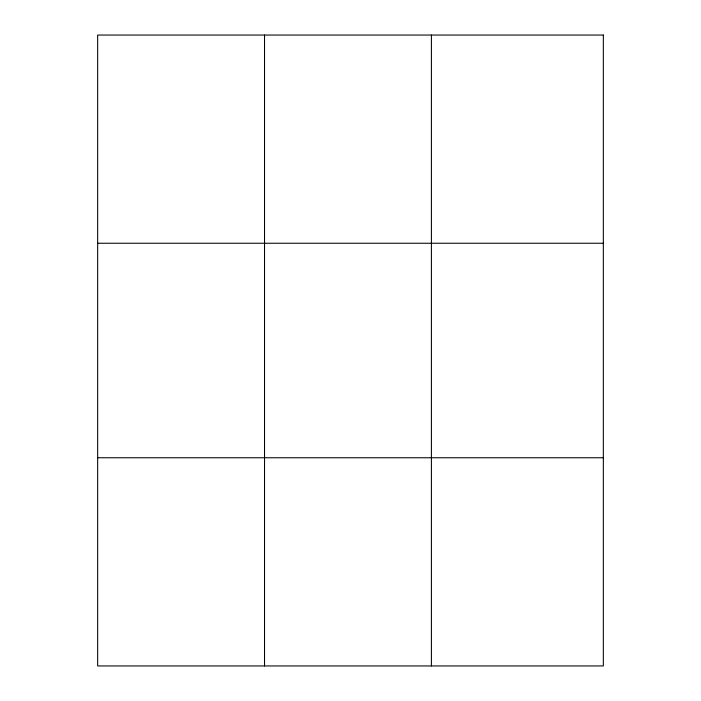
<?xml version="1.0" encoding="UTF-8"?>
<svg xmlns="http://www.w3.org/2000/svg" width="701" height="701" viewBox="0 0 701 701"><rect width="100%" height="100%" fill="white"/><g stroke="black" fill="none" stroke-linecap="round" stroke-linejoin="round"><path stroke-width="1.05" d="M264.531 665.95L264.531 35.05M431.404 665.95L431.404 35.05M97.658 243.247L603.342 243.247M97.658 457.753L603.342 457.753M603.342 35.05L603.342 665.95L97.658 665.95L97.658 35.05L603.342 35.05"/></g></svg>
